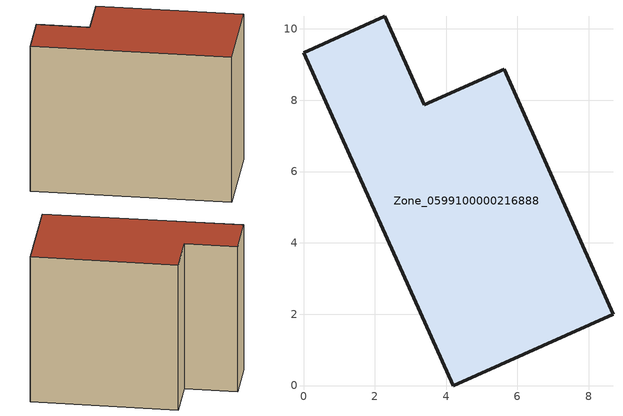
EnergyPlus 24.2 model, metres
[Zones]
Zone_0599100000216888
 floor ground (C_G): 4.2,0 0,9.33 2.28,10.35 3.39,7.87 5.63,8.87 8.68,2 z3.37
 wall outside (C_F): 3.39,7.87 2.28,10.35 0,9.33 4.2,0 8.68,2 5.63,8.87 3.39,7.87 z3.37:11.52
 roof outside (C_R): 8.68,2 5.63,8.87 3.39,7.87 2.28,10.35 0,9.33 4.2,0 z11.52
[BUILDING]
Pand.0599100000216888: North Axis=0; Terrain=City; Loads Convergence Tolerance Value=0.04; Temperature Convergence Tolerance Value=0.4; Solar Distribution=FullExterior; Maximum Number of Warmup Days=25; Minimum Number of Warmup Days=1
[Site:Location]
Rotterdam.The.Hague.AP_ZH_NLD Design_Conditions: Latitude=51.96; Longitude=4.45; Time Zone=1; Elevation=-4.5
[SITE:GROUNDTEMPERATURE:BUILDINGSURFACE]
18, 18, 18, 18, 18, 18, 18, 18, 18, 18, 18, 18
[MATERIAL] Thermal Absorptance=0.9; Solar Absorptance=0.7; Visible Absorptance=0.7
Name | Roughness | Thickness | Conductivity | Density | Specific Heat
G.TI.1946 | MediumSmooth | 0.15 | 1 | 540 | 1210
F.TI.1946 | Rough | 0.3 | 0.857143 | 1920 | 840
R.TI.1946 | MediumRough | 0.2 | 0.1 | 1500 | 1000
[CONSTRUCTION]
C_G: G.TI.1946
C_F: F.TI.1946
C_R: R.TI.1946
[ZONE]
Zone_0599100000216888: Type=1; Multiplier=1; Ceiling Height=Autocalculate; Volume=Autocalculate; Floor Area=autocalculate; Part of Total Floor Area=Yes
[ZONEINFILTRATION:DESIGNFLOWRATE]
Infil_Zone_0599100000216888: Zone or ZoneList or Space or SpaceList=Zone_0599100000216888; Schedule=AlwaysOn; Design Flow Rate Calculation Method=Flow/Area; Flow Rate per Floor Area=0.003; Constant Term Coefficient=1; Temperature Term Coefficient=0; Velocity Term Coefficient=0; Velocity Squared Term Coefficient=0
[HVACTEMPLATE:ZONE:IDEALLOADSAIRSYSTEM]
Zone_0599100000216888: Maximum Heating Supply Air Temperature=50; Minimum Cooling Supply Air Temperature=13; Maximum Heating Supply Air Humidity Ratio=0.0156; Minimum Cooling Supply Air Humidity Ratio=0.0077; Heating Limit=NoLimit; Cooling Limit=NoLimit; Dehumidification Control Type=ConstantSensibleHeatRatio; Cooling Sensible Heat Ratio=0.7; Dehumidification Setpoint=60; Humidification Control Type=None; Humidification Setpoint=30; Outdoor Air Method=None; Outdoor Air Flow Rate per Person=0.00944; Outdoor Air Flow Rate per Zone Floor Area=0; Outdoor Air Flow Rate per Zone=0; Demand Controlled Ventilation Type=None; Outdoor Air Economizer Type=NoEconomizer; Heat Recovery Type=None; Sensible Heat Recovery Effectiveness=0.7; Latent Heat Recovery Effectiveness=0.65
[ZONECONTROL:THERMOSTAT]
ThermostatControl_Zone_0599100000216888: Zone or ZoneList=Zone_0599100000216888; Control Type Schedule=DualSetpointControlType; Control 1=Thermostat_Zone_0599100000216888; Temperature Difference Between Cutout And Setpoint=0
[THERMOSTATSETPOINT:DUALSETPOINT]
Thermostat_Zone_0599100000216888: Heating Setpoint Temperature Schedule=HeatingSetpoint_Zone_0599100000216888; Cooling Setpoint Temperature Schedule=CoolingSetpoint_Zone_0599100000216888
[SCHEDULE:COMPACT]
HeatingSetpoint_Zone_0599100000216888: Through: 12/31, For: AllDays, Until: 24:00, 21
CoolingSetpoint_Zone_0599100000216888: Through: 12/31, For: AllDays, Until: 24:00, 24
DualSetpointControlType: Through: 12/31, For: AllDays, Until: 24:00, 4
AlwaysOn: Through: 12/31, For: AllDays, Until: 24:00, 1
